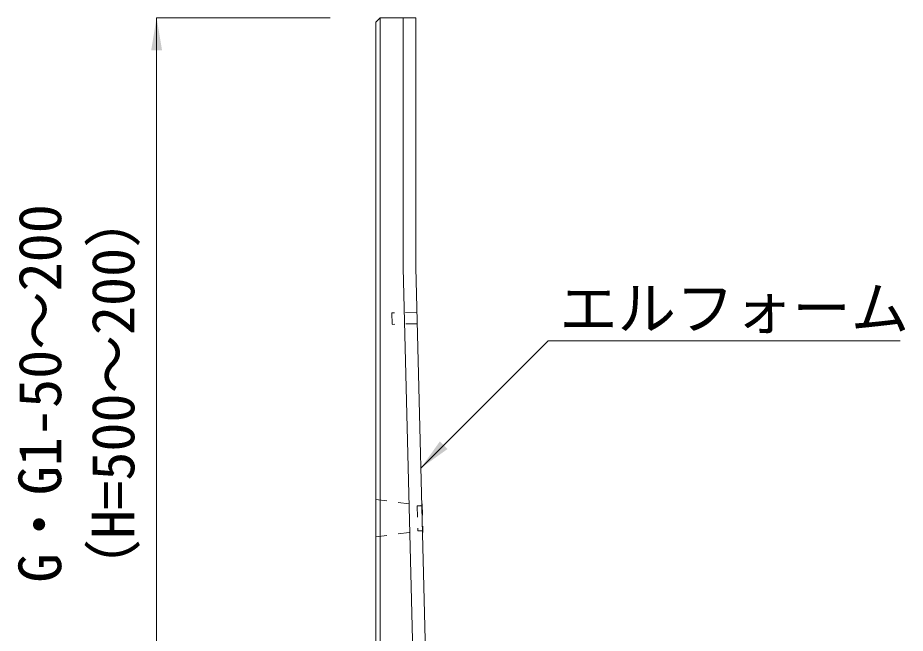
# Model space of a CAD drawing. Units: millimetres at full size; details may follow other scales. Extents: x 48 to 43288, y -58809 to -8936.
# Drawn here: x 18642 to 20416, y -14191 to -12962 of the extents above; entities that cross this region are included whole.
import ezdxf
from ezdxf.enums import TextEntityAlignment as Align

# ---------------------------------------------------------------- set-up
doc = ezdxf.new("R2010")
doc.units = ezdxf.units.MM
doc.header["$LTSCALE"] = 75
doc.linetypes.add('USER1', pattern=[0.6, 0.3, -0.3])
doc.linetypes.add('USER3', pattern=[0.405, 0.225, -0.18])
for name, color, linetype, lineweight in [('寸法線', 7, 'Continuous', 9), ('本体', 7, 'Continuous', 9), ('ｲﾝｻｰﾄ', 3, 'USER3', 5)]:
    doc.layers.add(name, color=color, linetype=linetype, lineweight=lineweight)
doc.styles.add('ＭＳ ゴシック', font='')
doc.styles.get('ＭＳ ゴシック').set_extended_font_data('MS Gothic')

# ---------------------------------------------------------------- blocks, each defined once
blk = doc.blocks.new('filled_arrow')
at = {"color": 0, "linetype": 'Continuous', "lineweight": -2}
blk.add_solid([(7.5, 1.25), (0, 0), (7.5, -1.25)], dxfattribs=at)

msp = doc.modelspace()

# ---------------------------------------------------------------- linework, layer by layer
at = {"layer": '寸法線'}
for p, q in [((18919.69, -12961.57), (18919.69, -14461.57)), ((19266.82, -12961.57), (18919.69, -12961.57))]:
    msp.add_line(p, q, dxfattribs=at)
msp.add_lwpolyline([(19447.81, -13861.57), (19702.12, -13607.26), (19720.12, -13607.26), (20406.24, -13607.26)], dxfattribs=at)
at = {"layer": '本体', "color": 2, "lineweight": 20}
for p, q in [((19357.82, -12970.55), (19366.8, -12961.57)), ((19366.8, -12961.57), (19437.81, -12961.57)), ((19437.81, -13461.57), (19437.81, -12961.57)), ((19357.82, -12970.55), (19357.82, -14461.57)), ((19457.82, -14261.57), (19437.81, -13461.57))]:
    msp.add_line(p, q, dxfattribs=at)
at = {"layer": '本体', "color": 4, "lineweight": 5}
for p, q in [((19366.82, -12961.57), (19366.82, -14461.57)), ((19412.81, -13461.84), (19412.81, -12961.57)), ((19433.07, -14272.18), (19412.81, -13461.84))]:
    msp.add_line(p, q, dxfattribs=at)
at = {"layer": '本体', "color": 3, "linetype": 'USER1'}
for p, q in [((19357.82, -13924.07), (19449.69, -13936.57)), ((19449.69, -13936.57), (19440.7, -13936.77)), ((19440.7, -13936.77), (19441.81, -13986.77)), ((19449.6, -13932.82), (19450.61, -13932.82)), ((19450.61, -13932.82), (19451.89, -13990.32)), ((19357.82, -13999.07), (19450.94, -13986.57)), ((19450.94, -13986.57), (19441.81, -13986.77)), ((19451.03, -13990.32), (19451.89, -13990.32))]:
    msp.add_line(p, q, dxfattribs=at)
at = {"layer": 'ｲﾝｻｰﾄ', "linetype": 'USER1', "lineweight": 9}
for p, q in [((19440.02, -13549.97), (19390.04, -13551.22)), ((19390.04, -13551.22), (19390.61, -13574.21)), ((19440.6, -13572.96), (19390.61, -13574.21))]:
    msp.add_line(p, q, dxfattribs=at)

# ---------------------------------------------------------------- block references
at = {"layer": '寸法線', "xscale": 8.67, "yscale": 8.67}
for p, rotation in [((18919.69, -12961.57), 270), ((19447.81, -13861.57), 45)]:
    msp.add_blockref('filled_arrow', p, dxfattribs=dict(at, rotation=rotation))

# ---------------------------------------------------------------- texts
at = {"layer": '寸法線', "style": 'ＭＳ ゴシック'}
for s, p in [('G・G1-50～200', (18754.58, -14090.36)), ('（H=500～200）', (18900.83, -14119.49))]:
    msp.add_text(s, height=85.45, rotation=90, dxfattribs=at).set_placement(p, align=Align.BOTTOM_LEFT)
msp.add_text('エルフォーム', height=85.45, dxfattribs=at).set_placement((19724.62, -13499.26), align=Align.TOP_LEFT)

doc.saveas('drawing.dxf')
